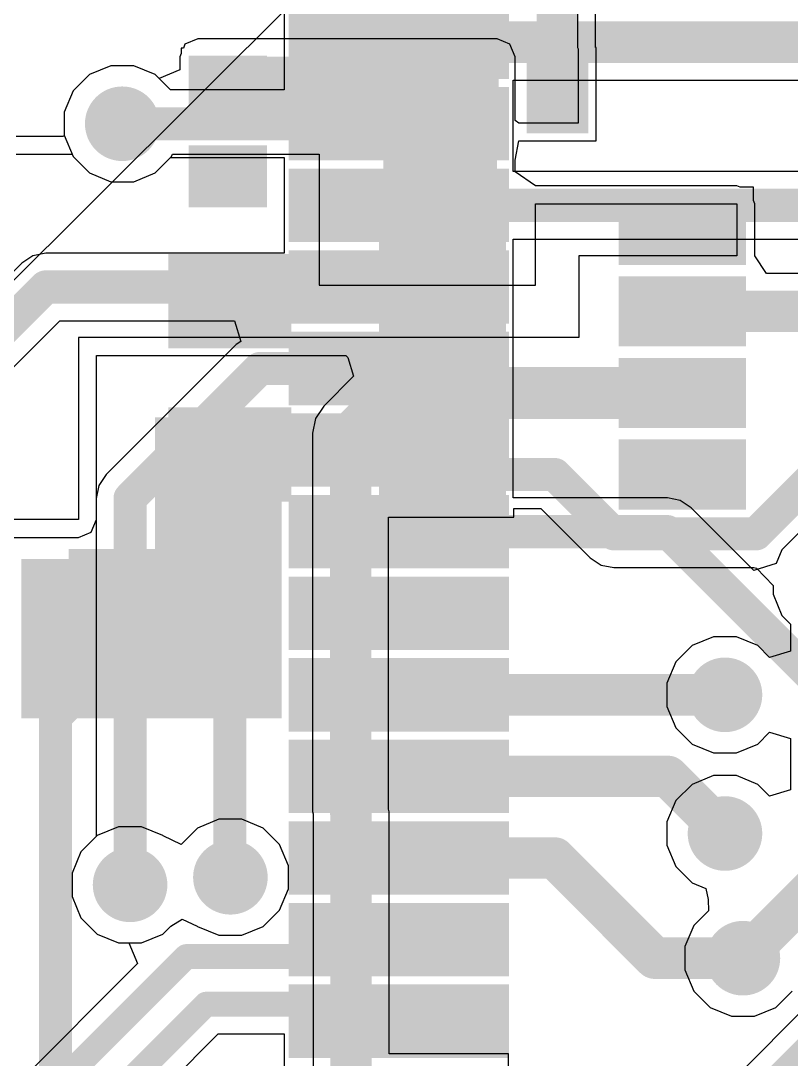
# Model space of a CAD drawing. Header units: millimetres. Extents: x -12 to 5428, y 0 to 5422.
# Drawn here: x 16.64 to 21.36, y 24 to 30.36 of the extents above; entities that cross this region are included whole.
import ezdxf

# ---------------------------------------------------------------- set-up
doc = ezdxf.new("R2010")
doc.units = ezdxf.units.MM
for name, color, linetype in [('BottomLayer', 5, 'Continuous'), ('BottomPaste', 16, 'Continuous'), ('BottomSolder', 6, 'Continuous'), ('TopLayer', 1, 'Continuous'), ('TopPaste', 8, 'Continuous'), ('TopSolder', 216, 'Continuous'), ('ViaHoleLayer', 16, 'Continuous')]:
    doc.layers.add(name, color=color, linetype=linetype)

# ---------------------------------------------------------------- blocks, each defined once
blk = doc.blocks.new('64_LQFP__10_10__1')
at = {"layer": 'TopLayer'}
for points in [[(5.15001891, 2.39998504), (6.350019049999999, 2.39998504), (6.350019049999999, 2.09998564), (5.15001891, 2.09998564)], [(5.15001891, 1.90001144), (6.350019049999999, 1.90001144), (6.350019049999999, 1.60001204), (5.15001891, 1.60001204)], [(5.15001891, 1.39998704), (6.350019049999999, 1.39998704), (6.350019049999999, 1.09998764), (5.15001891, 1.09998764)], [(5.15001891, 0.90001344), (6.350019049999999, 0.90001344), (6.350019049999999, 0.60001404), (5.15001891, 0.60001404)], [(5.15001891, 0.39998904), (6.350019049999999, 0.39998904), (6.350019049999999, 0.09998964), (5.15001891, 0.09998964)], [(5.15001891, -0.09998455999999999), (6.350019049999999, -0.09998455999999999), (6.350019049999999, -0.39998396), (5.15001891, -0.39998396)], [(5.15001891, -0.60000896), (6.350019049999999, -0.60000896), (6.350019049999999, -0.9000083599999998), (5.15001891, -0.9000083599999998)], [(5.15001891, -1.09998256), (6.350019049999999, -1.09998256), (6.350019049999999, -1.39998196), (5.15001891, -1.39998196)], [(5.15001891, -1.60000696), (6.350019049999999, -1.60000696), (6.350019049999999, -1.90000636), (5.15001891, -1.90000636)], [(5.15001891, -2.09998056), (6.350019049999999, -2.09998056), (6.350019049999999, -2.39997996), (5.15001891, -2.39997996)], [(5.15001891, -2.60000496), (6.350019049999999, -2.60000496), (6.350019049999999, -2.90000436), (5.15001891, -2.90000436)], [(5.15001891, -3.09997856), (6.350019049999999, -3.09997856), (6.350019049999999, -3.399977959999999), (5.15001891, -3.399977959999999)], [(5.15001891, -3.60000296), (6.350019049999999, -3.60000296), (6.350019049999999, -3.90000236), (5.15001891, -3.90000236)]]:
    blk.add_hatch(color=1, dxfattribs=at).paths.add_polyline_path(points)
at = {"layer": 'TopPaste'}
for points in [[(5.15001891, 2.39998504), (6.350019049999999, 2.39998504), (6.350019049999999, 2.09998564), (5.15001891, 2.09998564)], [(5.15001891, 1.90001144), (6.350019049999999, 1.90001144), (6.350019049999999, 1.60001204), (5.15001891, 1.60001204)], [(5.15001891, 1.39998704), (6.350019049999999, 1.39998704), (6.350019049999999, 1.09998764), (5.15001891, 1.09998764)], [(5.15001891, 0.90001344), (6.350019049999999, 0.90001344), (6.350019049999999, 0.60001404), (5.15001891, 0.60001404)], [(5.15001891, 0.39998904), (6.350019049999999, 0.39998904), (6.350019049999999, 0.09998964), (5.15001891, 0.09998964)], [(5.15001891, -0.09998455999999999), (6.350019049999999, -0.09998455999999999), (6.350019049999999, -0.39998396), (5.15001891, -0.39998396)], [(5.15001891, -0.60000896), (6.350019049999999, -0.60000896), (6.350019049999999, -0.9000083599999998), (5.15001891, -0.9000083599999998)], [(5.15001891, -1.09998256), (6.350019049999999, -1.09998256), (6.350019049999999, -1.39998196), (5.15001891, -1.39998196)], [(5.15001891, -1.60000696), (6.350019049999999, -1.60000696), (6.350019049999999, -1.90000636), (5.15001891, -1.90000636)], [(5.15001891, -2.09998056), (6.350019049999999, -2.09998056), (6.350019049999999, -2.39997996), (5.15001891, -2.39997996)], [(5.15001891, -2.60000496), (6.350019049999999, -2.60000496), (6.350019049999999, -2.90000436), (5.15001891, -2.90000436)], [(5.15001891, -3.09997856), (6.350019049999999, -3.09997856), (6.350019049999999, -3.399977959999999), (5.15001891, -3.399977959999999)], [(5.15001891, -3.60000296), (6.350019049999999, -3.60000296), (6.350019049999999, -3.90000236), (5.15001891, -3.90000236)]]:
    blk.add_hatch(color=8, dxfattribs=at).paths.add_polyline_path(points)
at = {"layer": 'TopSolder'}
for points in [[(5.07501779, 2.47498616), (6.425020170000001, 2.47498616), (6.425020170000001, 2.02498452), (5.07501779, 2.02498452)], [(5.07501779, 1.97501256), (6.425020170000001, 1.97501256), (6.425020170000001, 1.52501092), (5.07501779, 1.52501092)], [(5.07501779, 1.47498816), (6.425020170000001, 1.47498816), (6.425020170000001, 1.02498652), (5.07501779, 1.02498652)], [(5.07501779, 0.97501456), (6.425020170000001, 0.97501456), (6.425020170000001, 0.5250129199999999), (5.07501779, 0.5250129199999999)], [(5.07501779, 0.4749901599999999), (6.425020170000001, 0.4749901599999999), (6.425020170000001, 0.02498852), (5.07501779, 0.02498852)], [(5.07501779, -0.02498344), (6.425020170000001, -0.02498344), (6.425020170000001, -0.47498508), (5.07501779, -0.47498508)], [(5.07501779, -0.52500784), (6.425020170000001, -0.52500784), (6.425020170000001, -0.97500948), (5.07501779, -0.97500948)], [(5.07501779, -1.02498144), (6.425020170000001, -1.02498144), (6.425020170000001, -1.47498308), (5.07501779, -1.47498308)], [(5.07501779, -1.52500584), (6.425020170000001, -1.52500584), (6.425020170000001, -1.97500748), (5.07501779, -1.97500748)], [(5.07501779, -2.02497944), (6.425020170000001, -2.02497944), (6.425020170000001, -2.47498108), (5.07501779, -2.47498108)], [(5.07501779, -2.52500384), (6.425020170000001, -2.52500384), (6.425020170000001, -2.97500548), (5.07501779, -2.97500548)], [(5.07501779, -3.02497744), (6.425020170000001, -3.02497744), (6.425020170000001, -3.47497908), (5.07501779, -3.47497908)], [(5.07501779, -3.52500184), (6.425020170000001, -3.52500184), (6.425020170000001, -3.97500348), (5.07501779, -3.97500348)]]:
    blk.add_hatch(color=216, dxfattribs=at).paths.add_polyline_path(points)
blk = doc.blocks.new('26_VQFN_HR__4_5_4__33')
at = {"layer": 'TopSolder'}
blk.add_line((-1.7448911, 1.57500066), (-5420.4855141, -5399.80467662), dxfattribs=at)
blk = doc.blocks.new('SOT_583_B_38')
at = {"layer": 'BottomLayer'}
for points in [[(-1.06999024, 0.9099930999999999), (-0.39998904, 0.9099930999999999), (-0.39998904, 0.58999374), (-1.06999024, 0.58999374)], [(0.40000936, 0.9099930999999999), (1.07001056, 0.9099930999999999), (1.07001056, 0.58999374), (0.40000936, 0.58999374)], [(-1.06999024, 0.4100195), (-0.39998904, 0.4100195), (-0.39998904, 0.09002014), (-1.06999024, 0.09002014)], [(0.40000936, 0.4100195), (1.07001056, 0.4100195), (1.07001056, 0.09002014), (0.40000936, 0.09002014)], [(-1.06999024, -0.0900049), (-0.39998904, -0.0900049), (-0.39998904, -0.41000426), (-1.06999024, -0.41000426)], [(0.40000936, -0.0900049), (1.07001056, -0.0900049), (1.07001056, -0.41000426), (0.40000936, -0.41000426)], [(-1.06999024, -0.5899785), (-0.39998904, -0.5899785), (-0.39998904, -0.9099778599999999), (-1.06999024, -0.9099778599999999)], [(0.40000936, -0.5899785), (1.07001056, -0.5899785), (1.07001056, -0.9099778599999999), (0.40000936, -0.9099778599999999)]]:
    blk.add_hatch(color=5, dxfattribs=at).paths.add_polyline_path(points)
at = {"layer": 'BottomPaste'}
for points in [[(-1.06999024, 0.9099930999999999), (-0.39998904, 0.9099930999999999), (-0.39998904, 0.58999374), (-1.06999024, 0.58999374)], [(0.40000936, 0.9099930999999999), (1.07001056, 0.9099930999999999), (1.07001056, 0.58999374), (0.40000936, 0.58999374)], [(-1.06999024, 0.4100195), (-0.39998904, 0.4100195), (-0.39998904, 0.09002014), (-1.06999024, 0.09002014)], [(0.40000936, 0.4100195), (1.07001056, 0.4100195), (1.07001056, 0.09002014), (0.40000936, 0.09002014)], [(-1.06999024, -0.0900049), (-0.39998904, -0.0900049), (-0.39998904, -0.41000426), (-1.06999024, -0.41000426)], [(0.40000936, -0.0900049), (1.07001056, -0.0900049), (1.07001056, -0.41000426), (0.40000936, -0.41000426)], [(-1.06999024, -0.5899785), (-0.39998904, -0.5899785), (-0.39998904, -0.9099778599999999), (-1.06999024, -0.9099778599999999)], [(0.40000936, -0.5899785), (1.07001056, -0.5899785), (1.07001056, -0.9099778599999999), (0.40000936, -0.9099778599999999)]]:
    blk.add_hatch(color=16, dxfattribs=at).paths.add_polyline_path(points)
at = {"layer": 'BottomSolder'}
for points in [[(-1.1249914, 0.96499426), (-0.34498788, 0.96499426), (-0.34498788, 0.5349925799999999), (-1.1249914, 0.5349925799999999)], [(0.3450082, 0.96499426), (1.12501172, 0.96499426), (1.12501172, 0.5349925799999999), (0.3450082, 0.5349925799999999)], [(-1.1249914, 0.4650206599999999), (-0.34498788, 0.4650206599999999), (-0.34498788, 0.03501898), (-1.1249914, 0.03501898)], [(0.3450082, 0.4650206599999999), (1.12501172, 0.4650206599999999), (1.12501172, 0.03501898), (0.3450082, 0.03501898)], [(-1.1249914, -0.03500374), (-0.34498788, -0.03500374), (-0.34498788, -0.4650054199999999), (-1.1249914, -0.4650054199999999)], [(0.3450082, -0.03500374), (1.12501172, -0.03500374), (1.12501172, -0.4650054199999999), (0.3450082, -0.4650054199999999)], [(-1.1249914, -0.53497734), (-0.34498788, -0.53497734), (-0.34498788, -0.9649790199999999), (-1.1249914, -0.9649790199999999)], [(0.3450082, -0.53497734), (1.12501172, -0.53497734), (1.12501172, -0.9649790199999999), (0.3450082, -0.9649790199999999)]]:
    blk.add_hatch(color=6, dxfattribs=at).paths.add_polyline_path(points)
blk = doc.blocks.new('R___0201_B_108')
at = {"layer": 'BottomLayer'}
for points in [[(-0.40999537, 0.18499709), (-0.13999591, 0.18499709), (-0.13999591, -0.18500217), (-0.40999537, -0.18500217)], [(0.14001623, 0.18499709), (0.41001569, 0.18499709), (0.41001569, -0.18500217), (0.14001623, -0.18500217)]]:
    blk.add_hatch(color=5, dxfattribs=at).paths.add_polyline_path(points)
at = {"layer": 'BottomPaste'}
for points in [[(-0.40999537, 0.18499709), (-0.13999591, 0.18499709), (-0.13999591, -0.18500217), (-0.40999537, -0.18500217)], [(0.14001623, 0.18499709), (0.41001569, 0.18499709), (0.41001569, -0.18500217), (0.14001623, -0.18500217)]]:
    blk.add_hatch(color=16, dxfattribs=at).paths.add_polyline_path(points)
at = {"layer": 'BottomSolder'}
for points in [[(-0.46499653, 0.23999825), (-0.08499475, 0.23999825), (-0.08499475, -0.24000333), (-0.46499653, -0.24000333)], [(0.08501507, 0.23999825), (0.46501685, 0.23999825), (0.46501685, -0.24000333), (0.08501507, -0.24000333)]]:
    blk.add_hatch(color=6, dxfattribs=at).paths.add_polyline_path(points)
blk = doc.blocks.new('R___0201_B_110')
at = {"layer": 'BottomLayer'}
for points in [[(-0.40998267, 0.18498693), (-0.13998321, 0.18498693), (-0.13998321, -0.18501233), (-0.40998267, -0.18501233)], [(0.13997813, 0.18498693), (0.40997759, 0.18498693), (0.40997759, -0.18501233), (0.13997813, -0.18501233)]]:
    blk.add_hatch(color=5, dxfattribs=at).paths.add_polyline_path(points)
at = {"layer": 'BottomPaste'}
for points in [[(-0.40998267, 0.18498693), (-0.13998321, 0.18498693), (-0.13998321, -0.18501233), (-0.40998267, -0.18501233)], [(0.13997813, 0.18498693), (0.40997759, 0.18498693), (0.40997759, -0.18501233), (0.13997813, -0.18501233)]]:
    blk.add_hatch(color=16, dxfattribs=at).paths.add_polyline_path(points)
at = {"layer": 'BottomSolder'}
for points in [[(-0.4649838299999999, 0.23998809), (-0.08498205, 0.23998809), (-0.08498205, -0.24001349), (-0.4649838299999999, -0.24001349)], [(0.08497697, 0.23998809), (0.4649787499999999, 0.23998809), (0.4649787499999999, -0.24001349), (0.08497697, -0.24001349)]]:
    blk.add_hatch(color=6, dxfattribs=at).paths.add_polyline_path(points)
blk = doc.blocks.new('CAP_0603_B_206')
at = {"layer": 'BottomLayer'}
for points in [[(-1.143, -0.4444873), (-1.143, 0.4445126999999999), (-0.3809999999999999, 0.4445126999999999), (-0.3809999999999999, -0.4444873)], [(0.3809999999999999, -0.4444873), (0.3809999999999999, 0.4445126999999999), (1.143, 0.4445126999999999), (1.143, -0.4444873)]]:
    blk.add_hatch(color=5, dxfattribs=at).paths.add_polyline_path(points)
at = {"layer": 'BottomPaste'}
for points in [[(-1.143, -0.4444873), (-1.143, 0.4445126999999999), (-0.3809999999999999, 0.4445126999999999), (-0.3809999999999999, -0.4444873)], [(0.3809999999999999, -0.4444873), (0.3809999999999999, 0.4445126999999999), (1.143, 0.4445126999999999), (1.143, -0.4444873)]]:
    blk.add_hatch(color=16, dxfattribs=at).paths.add_polyline_path(points)
at = {"layer": 'BottomSolder'}
for points in [[(-1.20299988, -0.5044871799999999), (-1.20299988, 0.50451258), (-0.3210001199999999, 0.50451258), (-0.3210001199999999, -0.5044871799999999)], [(0.3210001199999999, -0.5044871799999999), (0.3210001199999999, 0.50451258), (1.20299988, 0.50451258), (1.20299988, -0.5044871799999999)]]:
    blk.add_hatch(color=6, dxfattribs=at).paths.add_polyline_path(points)
blk = doc.blocks.new('C___0402_B_222')
at = {"layer": 'BottomLayer'}
for points in [[(-0.24127714, 0.31748476), (-0.2412771399999999, -0.31751524), (-0.6984771399999999, -0.31751524), (-0.6984771399999999, 0.31748476)], [(0.69852286, 0.31748476), (0.69852286, -0.31751524), (0.24132286, -0.31751524), (0.2413228599999999, 0.31748476)]]:
    blk.add_hatch(color=5, dxfattribs=at).paths.add_polyline_path(points)
at = {"layer": 'BottomPaste'}
for points in [[(-0.24127714, 0.31748476), (-0.2412771399999999, -0.31751524), (-0.6984771399999999, -0.31751524), (-0.6984771399999999, 0.31748476)], [(0.69852286, 0.31748476), (0.69852286, -0.31751524), (0.24132286, -0.31751524), (0.2413228599999999, 0.31748476)]]:
    blk.add_hatch(color=16, dxfattribs=at).paths.add_polyline_path(points)
at = {"layer": 'BottomSolder'}
for points in [[(-0.18127726, 0.37748464), (-0.18127726, -0.37751512), (-0.75847702, -0.37751512), (-0.75847702, 0.37748464)], [(0.75852274, 0.37748464), (0.75852274, -0.37751512), (0.18132298, -0.37751512), (0.18132298, 0.37748464)]]:
    blk.add_hatch(color=6, dxfattribs=at).paths.add_polyline_path(points)

msp = doc.modelspace()

# ---------------------------------------------------------------- hatches: boundary and pattern name
at = {"layer": 'BottomLayer'}
for points in [[(17.72217436, 29.82496956), (19.51292516, 29.82496956), (19.51292516, 30.14312996), (17.72217436, 30.14312996)], [(18.86095796, 28.92240596), (19.55798476, 28.92240596), (19.55798476, 30.14312996), (18.86095796, 30.14312996)], [(18.88798356, 27.92240796), (21.02798436, 27.92240796), (21.02798436, 28.24239716), (18.88798356, 28.24239716)], [(17.46090996, 26.08786756), (18.23708316, 26.08786756), (18.23708316, 27.93404116), (17.46090996, 27.93404116)], [(16.64045694, 26.08786756), (17.46090742, 26.08786756), (17.46090742, 27.06576756), (16.64045694, 27.06576756)]]:
    msp.add_hatch(color=5, dxfattribs=at).paths.add_polyline_path(points)
h = msp.add_hatch(color=5, dxfattribs=at)
edge = h.paths.add_edge_path()
edge.add_arc((17.25974196, 29.73236116), 0.2286, 0, 360)
h = msp.add_hatch(color=5, dxfattribs=at)
edge = h.paths.add_edge_path()
edge.add_arc((20.95457836, 26.23239355999999), 0.2286, 0, 360)
h = msp.add_hatch(color=5, dxfattribs=at)
edge = h.paths.add_edge_path()
edge.add_arc((20.95457836, 25.38240796), 0.2286, 0, 360)
h = msp.add_hatch(color=5, dxfattribs=at)
edge = h.paths.add_edge_path()
edge.add_arc((17.92278102, 25.11420428), 0.2286, 0, 360)
h = msp.add_hatch(color=5, dxfattribs=at)
edge = h.paths.add_edge_path()
edge.add_arc((17.30788258, 25.06796612), 0.2286, 0, 360)
h = msp.add_hatch(color=5, dxfattribs=at)
edge = h.paths.add_edge_path()
edge.add_arc((21.06441558, 24.61831754), 0.2286, 0, 360)
at = {"layer": 'TopLayer'}
h = msp.add_hatch(color=1, dxfattribs=at)
edge = h.paths.add_edge_path()
edge.add_arc((17.25974196, 29.73236116), 0.2286, 0, 360)
h = msp.add_hatch(color=1, dxfattribs=at)
edge = h.paths.add_edge_path()
edge.add_arc((20.95457836, 26.23239355999999), 0.2286, 0, 360)
h = msp.add_hatch(color=1, dxfattribs=at)
edge = h.paths.add_edge_path()
edge.add_arc((20.95457836, 25.38240796), 0.2286, 0, 360)
h = msp.add_hatch(color=1, dxfattribs=at)
edge = h.paths.add_edge_path()
edge.add_arc((17.92278102, 25.11420428), 0.2286, 0, 360)
h = msp.add_hatch(color=1, dxfattribs=at)
edge = h.paths.add_edge_path()
edge.add_arc((17.30788258, 25.06796612), 0.2286, 0, 360)
h = msp.add_hatch(color=1, dxfattribs=at)
edge = h.paths.add_edge_path()
edge.add_arc((21.06441558, 24.61831754), 0.2286, 0, 360)
at = {"layer": 'ViaHoleLayer'}
h = msp.add_hatch(color=16, dxfattribs=at)
edge = h.paths.add_edge_path()
edge.add_arc((17.25974196, 29.73236116), 0.1016, 0, 360)
h = msp.add_hatch(color=16, dxfattribs=at)
edge = h.paths.add_edge_path()
edge.add_arc((20.95457836, 26.23239355999999), 0.1016, 0, 360)
h = msp.add_hatch(color=16, dxfattribs=at)
edge = h.paths.add_edge_path()
edge.add_arc((20.95457836, 25.38240796), 0.1016, 0, 360)
h = msp.add_hatch(color=16, dxfattribs=at)
edge = h.paths.add_edge_path()
edge.add_arc((17.92278102, 25.11420428), 0.1016, 0, 360)
h = msp.add_hatch(color=16, dxfattribs=at)
edge = h.paths.add_edge_path()
edge.add_arc((17.30788258, 25.06796612), 0.1016, 0, 360)
h = msp.add_hatch(color=16, dxfattribs=at)
edge = h.paths.add_edge_path()
edge.add_arc((21.06441558, 24.61831754), 0.1016, 0, 360)

# ---------------------------------------------------------------- linework, layer by layer
at = {"layer": 'BottomLayer'}
for p, q in [((20.16098838, 30.20016312), (20.16098838, 30.49466596)), ((20.05101654, 30.4838354), (20.05101654, 30.20016312)), ((17.72217436, 30.2531018), (17.64441226, 30.22089206)), ((19.55798476, 30.2531018), (17.72217436, 30.2531018)), ((19.63574686, 30.22089206), (19.55798476, 30.2531018)), ((17.63432592, 30.19654362), (17.6205388, 30.19654362)), ((17.6205388, 30.19654362), (17.6205388, 30.16325692)), ((17.64441226, 30.22089206), (17.63432592, 30.19654362)), ((19.6679566, 30.14312996), (19.63574686, 30.22089206)), ((20.05101654, 30.20016312), (20.05453698, 30.19166428)), ((20.05453698, 30.19166428), (20.05453698, 29.73693824)), ((20.16450882, 30.20016312), (20.16098838, 30.20016312)), ((20.16450882, 29.6269664), (20.16450882, 30.20016312)), ((17.6205388, 30.16325692), (17.61220252, 30.14312996)), ((17.61220252, 30.14312996), (17.61220252, 30.06240114)), ((19.6679566, 29.75254654), (19.6679566, 30.14312996)), ((17.18900804, 30.08796116), (17.0583098, 30.0338236)), ((17.33047588, 30.08796116), (17.18900804, 30.08796116)), ((17.46117412, 30.0338236), (17.33047588, 30.08796116)), ((17.61220252, 30.06240114), (17.48520252, 30.0097952)), ((17.0583098, 30.0338236), (16.95827952, 29.93379332)), ((17.48520252, 30.0097952), (17.46117412, 30.0338236)), ((16.95827952, 29.93379332), (16.90414196, 29.80309508)), ((16.90414196, 29.80309508), (16.90414196, 29.66162978)), ((19.69131698, 29.73693824), (19.6679566, 29.75254654)), ((20.05453698, 29.73693824), (19.69131698, 29.73693824)), ((16.90414196, 29.66162978), (16.89966902, 29.65493434)), ((16.89966902, 29.65493434), (16.61000996, 29.65493434)), ((19.6679566, 29.50963872), (19.69131444, 29.6269664)), ((19.69131444, 29.6269664), (20.16450882, 29.6269664)), ((16.61000996, 29.5449625), (16.95246546, 29.5449625)), ((16.95246546, 29.5449625), (16.95827952, 29.530929)), ((16.95827952, 29.530929), (17.0583098, 29.43089872)), ((17.46117412, 29.43089872), (17.5612044, 29.530929)), ((17.5612044, 29.530929), (17.56701846, 29.5449625)), ((17.56701846, 29.5449625), (18.46664836, 29.5449625)), ((18.46664836, 29.5449625), (18.46664836, 28.74238092)), ((19.6679566, 29.43806152), (19.6679566, 29.50963872)), ((17.0583098, 29.43089872), (17.18900804, 29.37676116)), ((17.33047588, 29.37676116), (17.46117412, 29.43089872)), ((19.79291444, 29.35235429999999), (19.6679566, 29.43806152)), ((17.18900804, 29.37676116), (17.33047588, 29.37676116)), ((21.0279996, 29.35235429999999), (19.79291444, 29.35235429999999)), ((21.0482307, 29.34397484), (21.0279996, 29.35235429999999)), ((21.12960976, 29.34397484), (21.0482307, 29.34397484)), ((21.12960976, 29.26257038), (21.12960976, 29.34397484)), ((19.7929119, 28.74238092), (19.7929119, 29.24238246)), ((19.7929119, 29.24238246), (21.0279996, 29.24238246)), ((21.0279996, 29.24238246), (21.0279996, 28.9223831)), ((21.13797144, 29.24238246), (21.12960976, 29.26257038)), ((21.13797144, 28.92238564), (21.13797144, 29.24238246)), ((21.0279996, 28.9223831), (20.05780088, 28.9223831)), ((20.05780088, 28.9223831), (20.05780088, 28.42238156)), ((21.20882728, 28.81547958), (21.13797144, 28.92238564)), ((21.53562876, 28.81547958), (21.20882728, 28.81547958)), ((18.46664836, 28.74238092), (19.7929119, 28.74238092)), ((20.05780088, 28.42238156), (16.99100996, 28.42238156)), ((16.99100996, 28.42238156), (16.99100996, 27.30705486)), ((17.1009818, 27.30705486), (17.1009818, 28.31240972)), ((17.1009818, 28.31240972), (18.63139784, 28.31240972)), ((18.63139784, 28.31240972), (18.64170262, 28.29899852)), ((18.64170262, 28.29899852), (18.6781059, 28.18540972)), ((18.6781059, 28.18540972), (18.49459852, 28.00190234)), ((18.49459852, 28.00190234), (18.44407284, 27.92628654)), ((18.44407284, 27.92628654), (18.42633094, 27.8370919)), ((18.42633094, 27.8370919), (18.42633094, 25.51833352)), ((19.65961016, 27.32080388), (19.65961016, 27.37522338)), ((19.65961016, 27.37522338), (19.82482192, 27.37522338)), ((19.82482192, 27.37522338), (20.12733592, 27.07271192)), ((16.99100996, 27.30705486), (15.13651024, 27.30705486)), ((17.06877206, 27.22929276), (17.1009818, 27.30705486)), ((18.89248698, 25.53071094), (18.89248698, 27.32080388)), ((18.89248698, 27.32080388), (19.65961016, 27.32080388)), ((16.44530366, 27.19708302), (16.99100996, 27.19708302)), ((16.99100996, 27.19708302), (17.06877206, 27.22929276)), ((20.12733592, 27.07271192), (20.127341, 27.0727043)), ((20.127341, 27.0727043), (20.19455448, 27.02779456)), ((20.19455448, 27.02779456), (20.27384058, 27.0120237)), ((20.27384058, 27.0120237), (21.1316824, 27.0120237)), ((21.1316824, 27.0120237), (21.1477098, 27.00906968)), ((21.1477098, 27.00906968), (21.24901516, 26.90327614)), ((21.24901516, 26.90327614), (21.24901516, 26.84893284)), ((23.92700066, 26.79712192), (20.80807878, 23.67820258)), ((21.24901516, 26.84893284), (21.30315272, 26.7182346)), ((21.30315272, 26.7182346), (21.35543608, 26.66595124)), ((21.35543608, 26.66595124), (21.35543608, 26.50047024)), ((20.88384444, 26.58799356), (20.7531462, 26.533856)), ((21.02531228, 26.58799356), (20.88384444, 26.58799356)), ((21.15601052, 26.533856), (21.02531228, 26.58799356)), ((20.7531462, 26.533856), (20.65311592, 26.43382571999999)), ((21.22843608, 26.46143044), (21.15601052, 26.533856)), ((21.35543608, 26.50047024), (21.22843608, 26.46143044)), ((20.65311592, 26.43382571999999), (20.59897836, 26.30312748)), ((20.59897836, 26.30312748), (20.59897836, 26.16165964)), ((20.59897836, 26.16165964), (20.65311592, 26.0309614)), ((20.65311592, 26.0309614), (20.7531462, 25.93093112)), ((21.15601052, 25.93093112), (21.22843608, 26.00335668)), ((21.22843608, 26.00335668), (21.35543608, 25.96431688)), ((20.7531462, 25.93093112), (20.88384444, 25.87679356)), ((21.02531228, 25.87679356), (21.15601052, 25.93093112)), ((21.35543608, 25.96431688), (21.35543608, 25.65048464)), ((20.88384444, 25.87679356), (21.02531228, 25.87679356)), ((20.88384444, 25.73800796), (20.7531462, 25.6838704)), ((21.02531228, 25.73800796), (20.88384444, 25.73800796)), ((21.15601052, 25.6838704), (21.02531228, 25.73800796)), ((20.7531462, 25.6838704), (20.65311592, 25.58384012)), ((21.22843608, 25.61144484), (21.15601052, 25.6838704)), ((21.35543608, 25.65048464), (21.22843608, 25.61144484)), ((18.89556038, 25.51526012), (18.89248698, 25.53071094)), ((20.65311592, 25.58384012), (20.59897836, 25.45314188)), ((17.8520471, 25.46980428), (17.72134886, 25.41566672)), ((17.99351494, 25.46980428), (17.8520471, 25.46980428)), ((18.12421318, 25.41566672), (17.99351494, 25.46980428)), ((18.42633094, 25.51833352), (18.42940434, 25.5028827)), ((18.42940434, 25.5028827), (18.42940434, 23.29304968)), ((18.89556038, 24.03249956), (18.89556038, 25.51526012)), ((17.23714866, 25.42356612), (17.10645042, 25.36942856)), ((17.3786165, 25.42356612), (17.23714866, 25.42356612)), ((17.50931474, 25.36942856), (17.3786165, 25.42356612)), ((17.72134886, 25.41566672), (17.62131858, 25.31563898)), ((18.22424346, 25.31563644), (18.12421318, 25.41566672)), ((20.59897836, 25.45314188), (20.59897836, 25.31167404)), ((17.10645042, 25.36942856), (17.00642014, 25.26939828)), ((17.50931982, 25.36942348), (17.50931474, 25.36942856)), ((17.51067872, 25.36876816), (17.50931982, 25.36942348)), ((17.62131858, 25.31563898), (17.51067872, 25.36876816)), ((17.00642014, 25.26939828), (16.95228258, 25.13870004)), ((18.27838102, 25.1849382), (18.22424346, 25.31563644)), ((20.59897836, 25.31167404), (20.65311592, 25.1809758)), ((18.27838102, 25.04347036), (18.27838102, 25.1849382)), ((20.65311592, 25.1809758), (20.7531462, 25.08094552)), ((16.95228258, 25.13870004), (16.95228258, 24.9972322)), ((20.7531462, 25.08094552), (20.8366741, 25.04634818)), ((18.22424346, 24.91277212), (18.27838102, 25.04347036)), ((20.8366741, 25.04634818), (20.85092858, 24.97777072)), ((16.95228258, 24.9972322), (17.00642014, 24.86653396)), ((20.85092858, 24.97777072), (20.85267864, 24.9094752)), ((18.12421318, 24.81274184), (18.22424346, 24.91277212)), ((20.85267864, 24.9094752), (20.76295314, 24.8197497)), ((17.00642014, 24.86653396), (17.10645042, 24.76650368)), ((17.5570388, 24.81410074), (17.62780574, 24.85766682)), ((17.62780574, 24.85766682), (17.7189257, 24.8139077)), ((17.10645042, 24.76650368), (17.23714866, 24.71236612)), ((17.3786165, 24.71236612), (17.50931474, 24.76650368)), ((17.50931474, 24.76650368), (17.5250348, 24.78222374)), ((17.5250348, 24.78222374), (17.5570388, 24.81410074)), ((17.7189257, 24.8139077), (17.72134886, 24.8127393)), ((17.72134886, 24.8127393), (17.8520471, 24.75860428)), ((17.8520471, 24.75860428), (17.99351494, 24.75860428)), ((17.99351494, 24.75860428), (18.12421318, 24.81274184)), ((20.76295314, 24.8197497), (20.70881558, 24.68905146)), ((17.23714866, 24.71236612), (17.3786165, 24.71236612)), ((20.70881558, 24.68905146), (20.70881558, 24.54758362)), ((20.70881558, 24.54758362), (20.76295314, 24.41688538)), ((20.76295314, 24.41688538), (20.86298342, 24.3168551)), ((21.26584774, 24.3168551), (21.36587802, 24.41688538)), ((20.86298342, 24.3168551), (20.99368166, 24.26271754)), ((21.1351495, 24.26271754), (21.26584774, 24.3168551)), ((20.99368166, 24.26271754), (21.1351495, 24.26271754)), ((19.62768236, 24.03249956), (18.89556038, 24.03249956)), ((19.62768236, 23.90947974), (19.62768236, 24.03249956))]:
    msp.add_line(p, q, dxfattribs=at)
for points, const_width in [([(19.92791036, 29.91356476), (19.92791036, 30.49466596)], 0.254), ([(20.69300916, 28.58240156), (21.53562876, 28.58240156)], 0.254), ([(19.19000988, 28.04937748), (19.22300956, 28.08237716)], 0.254), ([(19.22300956, 28.08237716), (20.69300916, 28.08237716)], 0.254), ([(18.65940896, 27.8370919), (18.87169454, 28.04937748)], 0.254), ([(18.87169454, 28.04937748), (19.19000988, 28.04937748)], 0.254), ([(18.65940896, 25.51833352), (18.65940896, 27.8370919)], 0.254), ([(21.14488532, 27.21920388), (21.6311226, 27.70544116)], 0.2032), ([(19.22300956, 27.58240356), (19.9106409, 27.58240356)], 0.2032), ([(19.9106409, 27.58240356), (20.27384058, 27.21920388)], 0.2032), ([(20.27384058, 27.21920388), (21.14488532, 27.21920388)], 0.2032), ([(20.95457836, 23.531703), (24.07350532, 26.65062996)], 0.2032), ([(17.09260996, 26.34186756), (17.37200996, 26.62126756)], 0.2032), ([(17.09260996, 26.27836756), (17.09260996, 26.34186756)], 0.2032), ([(16.85068258, 26.09994018), (17.02910996, 26.27836756)], 0.2032), ([(17.02910996, 26.27836756), (17.09260996, 26.27836756)], 0.2032), ([(16.85068258, 23.54014342), (16.85068258, 26.09994018)], 0.2032), ([(18.65940896, 25.51833352), (18.66248236, 25.51526012)], 0.254), ([(18.66248236, 23.19650682), (18.66248236, 25.51526012)], 0.254), ([(21.06441558, 24.61831754), (21.5885141, 25.14241606)], 0.254)]:
    msp.add_lwpolyline(points, dxfattribs=dict(at, const_width=const_width))
for points, const_width in [([(19.86441036, 29.91356476, 1), (19.99141036, 29.91356476, 1)], 0.127), ([(20.62950916, 28.58240156, 1), (20.75650916, 28.58240156, 1)], 0.127), ([(19.15950956, 28.08237716, 1), (19.28650956, 28.08237716, 1)], 0.127), ([(19.15950956, 28.08237716, 1), (19.28650956, 28.08237716, 1)], 0.127), ([(20.62950916, 28.08237716, 1), (20.75650916, 28.08237716, 1)], 0.127), ([(18.80819454, 28.04937748, 1), (18.93519454, 28.04937748, 1)], 0.127), ([(18.80819454, 28.04937748, 1), (18.93519454, 28.04937748, 1)], 0.127), ([(19.12650988, 28.04937748, 1), (19.25350988, 28.04937748, 1)], 0.127), ([(19.12650988, 28.04937748, 1), (19.25350988, 28.04937748, 1)], 0.127), ([(18.59590896, 27.8370919, 1), (18.72290896, 27.8370919, 1)], 0.127), ([(18.59590896, 27.8370919, 1), (18.72290896, 27.8370919, 1)], 0.127), ([(19.17220956, 27.58240356, 1), (19.27380956, 27.58240356, 1)], 0.1016), ([(19.8598409, 27.58240356, 1), (19.9614409, 27.58240356, 1)], 0.1016), ([(19.8598409, 27.58240356, 1), (19.9614409, 27.58240356, 1)], 0.1016), ([(20.22304058, 27.21920388, 1), (20.32464058, 27.21920388, 1)], 0.1016), ([(20.22304058, 27.21920388, 1), (20.32464058, 27.21920388, 1)], 0.1016), ([(21.09408532, 27.21920388, 1), (21.19568532, 27.21920388, 1)], 0.1016), ([(21.09408532, 27.21920388, 1), (21.19568532, 27.21920388, 1)], 0.1016), ([(17.32120996, 26.62126756, 1), (17.42280996, 26.62126756, 1)], 0.1016), ([(17.04180996, 26.34186756, 1), (17.14340996, 26.34186756, 1)], 0.1016), ([(17.04180996, 26.34186756, 1), (17.14340996, 26.34186756, 1)], 0.1016), ([(16.97830996, 26.27836756, 1), (17.07990996, 26.27836756, 1)], 0.1016), ([(16.97830996, 26.27836756, 1), (17.07990996, 26.27836756, 1)], 0.1016), ([(17.04180996, 26.27836756, 1), (17.14340996, 26.27836756, 1)], 0.1016), ([(17.04180996, 26.27836756, 1), (17.14340996, 26.27836756, 1)], 0.1016), ([(16.79988258, 26.09994018, 1), (16.90148258, 26.09994018, 1)], 0.1016), ([(16.79988258, 26.09994018, 1), (16.90148258, 26.09994018, 1)], 0.1016), ([(18.59590896, 25.51833352, 1), (18.72290896, 25.51833352, 1)], 0.127), ([(18.59590896, 25.51833352, 1), (18.72290896, 25.51833352, 1)], 0.127), ([(18.59898236, 25.51526012, 1), (18.72598236, 25.51526012, 1)], 0.127), ([(18.59898236, 25.51526012, 1), (18.72598236, 25.51526012, 1)], 0.127), ([(21.00091558, 24.61831754, 1), (21.12791558, 24.61831754, 1)], 0.127)]:
    msp.add_lwpolyline(points, format="xyb", close=True, dxfattribs=dict(at, const_width=const_width))
at = {"layer": 'TopLayer'}
for p, q in [((18.25298356, 30.48398526), (18.25298356, 29.93954134)), ((17.18900804, 30.08796116), (17.0583098, 30.0338236)), ((17.33047588, 30.08796116), (17.18900804, 30.08796116)), ((17.46117412, 30.0338236), (17.33047588, 30.08796116)), ((17.0583098, 30.0338236), (16.95827952, 29.93379332)), ((17.55545638, 29.93954134), (17.46117412, 30.0338236)), ((19.65618116, 29.43956774), (19.65618116, 29.99930754)), ((19.65618116, 29.99930754), (22.0080967, 29.99930754)), ((16.95827952, 29.93379332), (16.90414196, 29.80309508)), ((18.25298356, 29.93954134), (17.55545638, 29.93954134)), ((16.90414196, 29.80309508), (16.90414196, 29.66162724)), ((16.90414196, 29.66162724), (16.95827952, 29.530929)), ((16.95827952, 29.530929), (17.0583098, 29.43089872)), ((17.46117412, 29.43089872), (17.55545638, 29.52518098)), ((17.55545638, 29.52518098), (18.25298356, 29.52518098)), ((18.25298356, 29.52518098), (18.25298356, 28.93954334)), ((17.0583098, 29.43089872), (17.18900804, 29.37676116)), ((17.33047588, 29.37676116), (17.46117412, 29.43089872)), ((21.8050872, 29.43956774), (19.65618116, 29.43956774)), ((17.18900804, 29.37676116), (17.33047588, 29.37676116)), ((19.65618116, 27.98078986), (19.65618116, 29.02520738)), ((19.65618116, 29.02520738), (21.71522454, 29.02520738)), ((16.7115744, 28.92377248), (16.64435838, 28.87886274)), ((16.79085796, 28.93954588), (16.7115744, 28.92377248)), ((16.79087066, 28.93954334), (16.79085796, 28.93954588)), ((18.25298356, 28.93954334), (16.79087066, 28.93954334)), ((16.6443533, 28.87885512), (16.08495894, 28.3194633)), ((16.64435838, 28.87886274), (16.6443533, 28.87885512)), ((16.4386387, 28.08714474), (16.8766744, 28.52518298)), ((16.8766744, 28.52518298), (17.94748506, 28.52518298)), ((17.94748506, 28.52518298), (17.9860067, 28.39818298)), ((17.9860067, 28.39818298), (17.95713198, 28.37888914)), ((17.9571269, 28.37888152), (17.161383, 27.58314016)), ((17.95713198, 28.37888914), (17.9571269, 28.37888152)), ((19.65618116, 27.43957174), (19.65618116, 27.98078986)), ((17.161383, 27.58314016), (17.11647326, 27.51592668)), ((17.11647326, 27.51592668), (17.10069986, 27.43664058)), ((17.10069986, 27.43664058), (17.1007024, 27.43662788)), ((17.1007024, 27.43662788), (17.1007024, 25.36368054)), ((20.60114498, 27.43957174), (19.65618116, 27.43957174)), ((20.60115768, 27.43957428), (20.60114498, 27.43957174)), ((20.68044378, 27.42380087999999), (20.60115768, 27.43957428)), ((20.74765726, 27.37889114), (20.68044378, 27.42380087999999)), ((21.1316824, 26.99486599999999), (20.74765726, 27.37889114)), ((21.403183, 27.2211292), (21.30315272, 27.12109892)), ((21.30315272, 27.12109892), (21.268563, 27.03759134)), ((21.268563, 27.03759134), (21.1316824, 26.99486599999999)), ((17.1007024, 25.36368054), (17.00642014, 25.26939828)), ((17.00642014, 25.26939828), (16.95228258, 25.13870004)), ((16.95228258, 25.13870004), (16.95228258, 24.9972322)), ((16.95228258, 24.9972322), (17.00642014, 24.86653396)), ((17.00642014, 24.86653396), (17.10645042, 24.76650368)), ((17.10645042, 24.76650368), (17.23714866, 24.71236612)), ((17.23714866, 24.71236612), (17.30063342, 24.71236612)), ((17.30063342, 24.71236612), (17.35323936, 24.58536612)), ((17.35323936, 24.58536612), (16.32819188, 23.56031864)), ((16.79111704, 23.09739348), (17.84877558, 24.15505202)), ((17.84877558, 24.15505202), (18.25298356, 24.15505202)), ((18.25298356, 24.15505202), (18.25298356, 23.48077346))]:
    msp.add_line(p, q, dxfattribs=at)
for points, const_width in [([(18.95458236, 30.23238556), (22.10463956, 30.23238556)], 0.254), ([(17.25974196, 29.73236116), (18.95458236, 29.73236116)], 0.2032), ([(18.95458236, 29.23238756), (21.8050999, 29.23238756)], 0.2032), ([(16.23145852, 28.17296371999999), (16.79085796, 28.73236316)], 0.2032), ([(16.79085796, 28.73236316), (18.95458236, 28.73236316)], 0.2032), ([(17.30788258, 27.43664058), (18.10363156, 28.23238956)], 0.2032), ([(18.10363156, 28.23238956), (18.95458236, 28.23238956)], 0.2032), ([(17.91973556, 27.61333313999999), (18.03876758, 27.73236516)], 0.2032), ([(18.03876758, 27.73236516), (18.95458236, 27.73236516)], 0.2032), ([(17.91973556, 25.11724974), (17.91973556, 27.61333313999999)], 0.2032), ([(17.30788258, 25.06796612), (17.30788258, 27.43664058)], 0.2032), ([(18.9494414, 27.2272506), (18.95458236, 27.23239156)], 0.2032), ([(18.95458236, 27.23239156), (20.60115768, 27.23239156)], 0.2032), ([(20.60115768, 27.23239156), (22.39674718, 25.43680206)], 0.2032), ([(18.95458236, 26.23239355999999), (20.95457836, 26.23239355999999)], 0.254), ([(18.95458236, 25.73236916), (20.60461716, 25.73236916)], 0.254), ([(20.60461716, 25.73236916), (20.95457836, 25.38240796)], 0.254), ([(18.95458236, 25.23239556), (19.91043516, 25.23239556)], 0.254), ([(19.91043516, 25.23239556), (20.52451318, 24.61831754)], 0.254), ([(18.88076996, 24.65855876), (18.95458236, 24.73237116)], 0.1524), ([(16.40345716, 23.37921156), (17.65267996, 24.62843436)], 0.1524), ([(17.65267996, 24.62843436), (18.34152796, 24.62843436)], 0.1524), ([(18.34152796, 24.62843436), (18.37165236, 24.65855876)], 0.1524), ([(18.37165236, 24.65855876), (18.88076996, 24.65855876)], 0.1524), ([(20.52451318, 24.61831754), (21.06441558, 24.61831754)], 0.254), ([(16.55885436, 23.12150316), (17.77368556, 24.33633436)], 0.1524), ([(17.77368556, 24.33633436), (18.34152796, 24.33633436)], 0.1524), ([(18.34152796, 24.33633436), (18.37165236, 24.30620996)], 0.1524), ([(18.37165236, 24.30620996), (18.88076996, 24.30620996)], 0.1524), ([(18.88076996, 24.30620996), (18.95458236, 24.23239756)], 0.1524)]:
    msp.add_lwpolyline(points, dxfattribs=dict(at, const_width=const_width))
for points, const_width in [([(18.89108236, 30.23238556, 1), (19.01808236, 30.23238556, 1)], 0.127), ([(17.20894196, 29.73236116, 1), (17.31054196, 29.73236116, 1)], 0.1016), ([(18.90378236, 29.73236116, 1), (19.00538236, 29.73236116, 1)], 0.1016), ([(18.90378236, 29.23238756, 1), (19.00538236, 29.23238756, 1)], 0.1016), ([(16.74005796, 28.73236316, 1), (16.84165796, 28.73236316, 1)], 0.1016), ([(16.74005796, 28.73236316, 1), (16.84165796, 28.73236316, 1)], 0.1016), ([(18.90378236, 28.73236316, 1), (19.00538236, 28.73236316, 1)], 0.1016), ([(18.05283156, 28.23238956, 1), (18.15443156, 28.23238956, 1)], 0.1016), ([(18.05283156, 28.23238956, 1), (18.15443156, 28.23238956, 1)], 0.1016), ([(18.90378236, 28.23238956, 1), (19.00538236, 28.23238956, 1)], 0.1016), ([(17.98796758, 27.73236516, 1), (18.08956758, 27.73236516, 1)], 0.1016), ([(17.98796758, 27.73236516, 1), (18.08956758, 27.73236516, 1)], 0.1016), ([(18.90378236, 27.73236516, 1), (19.00538236, 27.73236516, 1)], 0.1016), ([(17.86893556, 27.61333313999999, 1), (17.97053556, 27.61333313999999, 1)], 0.1016), ([(17.86893556, 27.61333313999999, 1), (17.97053556, 27.61333313999999, 1)], 0.1016), ([(17.25708258, 27.43664058, 1), (17.35868258, 27.43664058, 1)], 0.1016), ([(17.25708258, 27.43664058, 1), (17.35868258, 27.43664058, 1)], 0.1016), ([(18.8986414, 27.2272506, 1), (19.0002414, 27.2272506, 1)], 0.1016), ([(18.90378236, 27.23239156, 1), (19.00538236, 27.23239156, 1)], 0.1016), ([(18.90378236, 27.23239156, 1), (19.00538236, 27.23239156, 1)], 0.1016), ([(20.55035768, 27.23239156, 1), (20.65195768, 27.23239156, 1)], 0.1016), ([(20.55035768, 27.23239156, 1), (20.65195768, 27.23239156, 1)], 0.1016), ([(18.89108236, 26.23239355999999, 1), (19.01808236, 26.23239355999999, 1)], 0.127), ([(20.89107836, 26.23239355999999, 1), (21.01807836, 26.23239355999999, 1)], 0.127), ([(18.89108236, 25.73236916, 1), (19.01808236, 25.73236916, 1)], 0.127), ([(20.54111716, 25.73236916, 1), (20.66811716, 25.73236916, 1)], 0.127), ([(20.54111716, 25.73236916, 1), (20.66811716, 25.73236916, 1)], 0.127), ([(20.89107836, 25.38240796, 1), (21.01807836, 25.38240796, 1)], 0.127), ([(18.89108236, 25.23239556, 1), (19.01808236, 25.23239556, 1)], 0.127), ([(19.84693516, 25.23239556, 1), (19.97393516, 25.23239556, 1)], 0.127), ([(19.84693516, 25.23239556, 1), (19.97393516, 25.23239556, 1)], 0.127), ([(17.86893556, 25.11724974, 1), (17.97053556, 25.11724974, 1)], 0.1016), ([(17.25708258, 25.06796612, 1), (17.35868258, 25.06796612, 1)], 0.1016), ([(18.91648236, 24.73237116, 1), (18.99268236, 24.73237116, 1)], 0.0762), ([(17.61457996, 24.62843436, 1), (17.69077996, 24.62843436, 1)], 0.0762), ([(17.61457996, 24.62843436, 1), (17.69077996, 24.62843436, 1)], 0.0762), ([(18.30342796, 24.62843436, 1), (18.37962796, 24.62843436, 1)], 0.0762), ([(18.30342796, 24.62843436, 1), (18.37962796, 24.62843436, 1)], 0.0762), ([(18.33355236, 24.65855876, 1), (18.40975236, 24.65855876, 1)], 0.0762), ([(18.33355236, 24.65855876, 1), (18.40975236, 24.65855876, 1)], 0.0762), ([(18.84266996, 24.65855876, 1), (18.91886996, 24.65855876, 1)], 0.0762), ([(18.84266996, 24.65855876, 1), (18.91886996, 24.65855876, 1)], 0.0762), ([(20.46101318, 24.61831754, 1), (20.58801318, 24.61831754, 1)], 0.127), ([(20.46101318, 24.61831754, 1), (20.58801318, 24.61831754, 1)], 0.127), ([(21.00091558, 24.61831754, 1), (21.12791558, 24.61831754, 1)], 0.127), ([(17.73558556, 24.33633436, 1), (17.81178556, 24.33633436, 1)], 0.0762), ([(17.73558556, 24.33633436, 1), (17.81178556, 24.33633436, 1)], 0.0762), ([(18.30342796, 24.33633436, 1), (18.37962796, 24.33633436, 1)], 0.0762), ([(18.30342796, 24.33633436, 1), (18.37962796, 24.33633436, 1)], 0.0762), ([(18.33355236, 24.30620996, 1), (18.40975236, 24.30620996, 1)], 0.0762), ([(18.33355236, 24.30620996, 1), (18.40975236, 24.30620996, 1)], 0.0762), ([(18.84266996, 24.30620996, 1), (18.91886996, 24.30620996, 1)], 0.0762), ([(18.84266996, 24.30620996, 1), (18.91886996, 24.30620996, 1)], 0.0762), ([(18.91648236, 24.23239756, 1), (18.99268236, 24.23239756, 1)], 0.0762)]:
    msp.add_lwpolyline(points, format="xyb", close=True, dxfattribs=dict(at, const_width=const_width))

# ---------------------------------------------------------------- block references
for name, p, rotation in [('26_VQFN_HR__4_5_4__33', (7.041151779999999, 22.56558098), 180), ('64_LQFP__10_10__1', (24.70460134, 26.4823829), 180), ('R___0201_B_110', (17.90714986, 29.68496222), 270), ('R___0201_B_108', (19.65291472, 29.91356222), 180), ('C___0402_B_222', (17.9195984, 28.17536402), 270)]:
    msp.add_blockref(name, p, dxfattribs=dict(rotation=rotation))
for name, p in [('SOT_583_B_38', (19.9579992, 28.33238174)), ('CAP_0603_B_206', (16.61000996, 26.62125486))]:
    msp.add_blockref(name, p)

doc.saveas('drawing.dxf')
